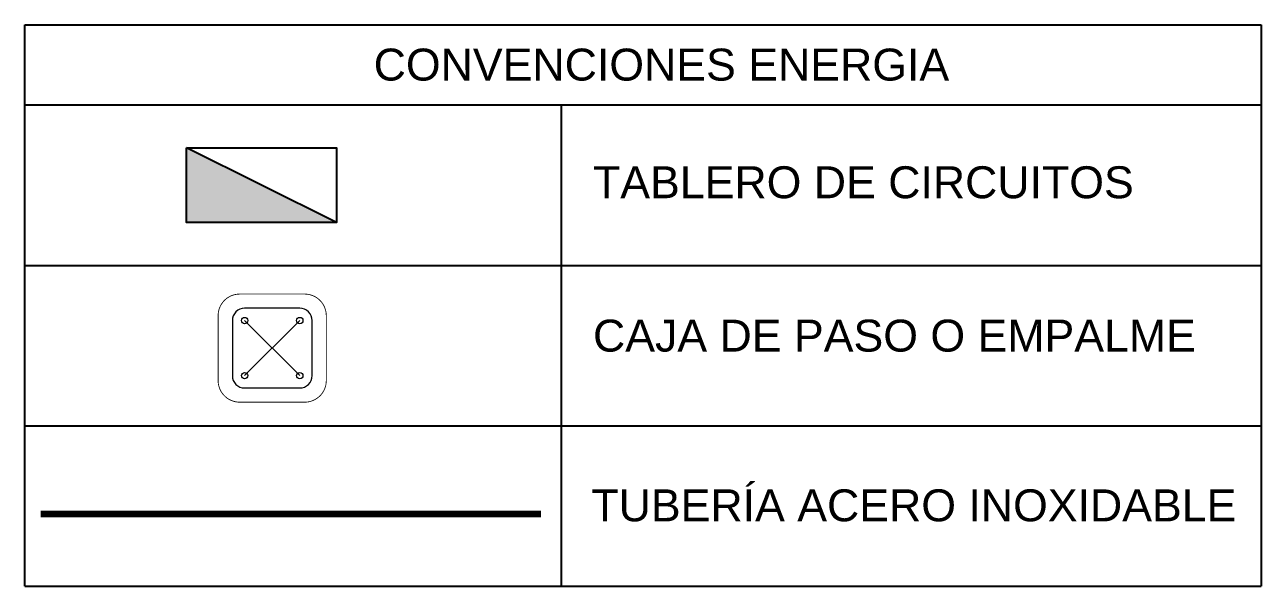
# Model space of a CAD drawing. Header units: metres. Extents: x -201 to 399, y -25 to 256.
# Drawn here: x 355.87 to 359.739, y 40.944 to 42.701 of the extents above; entities that cross this region are included whole.
import ezdxf
from ezdxf.lldxf.tags import DXFTag

# ---------------------------------------------------------------- set-up
doc = ezdxf.new("R2010")
doc.units = ezdxf.units.M
doc.linetypes.add('LÍNEAS_OCULTASX2', pattern=[0.75, 0.5, -0.25])
doc.layers.add('-CN-GYD-TUBERÍA TOMACORRIENTE PVC', color=86, linetype='Continuous', lineweight=18)
doc.layers.add('RE80', color=7, linetype='Continuous', lineweight=15)
doc.layers.add('-CN-GYD-VENTANA GRAFICA', color=7, linetype='Continuous', lineweight=5, true_color=0xa953a0)
for name, color, linetype in [('AIRE ACONDICIONADO', 50, 'Continuous'), ('RE60', 7, 'Continuous'), ('TB', 7, 'Continuous')]:
    doc.layers.add(name, color=color, linetype=linetype)
doc.styles.add('ROMANS', font='arial.ttf')
doc.styles.get("Standard").update_dxf_attribs({"font": 'arial.ttf'})
tags = doc.linetypes.add('EMT_LINE', pattern='A,0.5,-0.2,["EMT",Standard,S=0.1,R=0,X=-0.1,Y=-0.05],-0.25', length=0.95).pattern_tags.tags
tags[6] = DXFTag(74, 10)

# ---------------------------------------------------------------- blocks, each defined once
blk = doc.blocks.new('TB')
at = {"layer": 'TB'}
h = blk.add_hatch(color=256, dxfattribs=at)
h.dxf.hatch_style = 1
h.paths.add_polyline_path([(0.1564, 0), (-0.1564, 0.1562), (-0.1564, 0)])
blk.add_lwpolyline([(-0.1564, 0.1562), (0.1564, 0.1562), (0.1564, 0), (-0.1564, 0)], close=True, dxfattribs=at)
blk.add_lwpolyline([(0.1564, 0), (-0.1564, 0.1562)], dxfattribs=at)
blk = doc.blocks.new('Caja de paso')
at = {"layer": '-CN-GYD-TUBERÍA TOMACORRIENTE PVC', "const_width": 0.00173}
blk.add_lwpolyline([(-0.1111, 0.0667), (-0.1111, -0.0667, 0.414214), (-0.0667, -0.1111), (0.0667, -0.1111, 0.414214), (0.1111, -0.0667), (0.1111, 0.0667, 0.414214), (0.0667, 0.1111), (-0.0667, 0.1111, 0.414214)], format="xyb", close=True, dxfattribs=at)
at = {"layer": '-CN-GYD-TUBERÍA TOMACORRIENTE PVC'}
blk.add_lwpolyline([(-0.0566, -0.0819), (0.0566, -0.0819, 0.414214), (0.0819, -0.0566), (0.0819, 0.0566, 0.414214), (0.0566, 0.0819), (-0.0566, 0.0819, 0.414214), (-0.0819, 0.0566), (-0.0819, -0.0566, 0.414214)], format="xyb", close=True, dxfattribs=at)
at = {"layer": '-CN-GYD-TUBERÍA TOMACORRIENTE PVC', "linetype": 'LÍNEAS_OCULTASX2'}
for points in [[(-0.0566, 0.0566), (0.0566, -0.0566)], [(0.0566, 0.0566), (-0.0566, -0.0566)]]:
    blk.add_lwpolyline(points, dxfattribs=at)
at = {"layer": '-CN-GYD-TUBERÍA TOMACORRIENTE PVC'}
for centre in [(-0.0566, 0.0566), (0.0566, 0.0566), (-0.0566, -0.0566), (0.0566, -0.0566)]:
    blk.add_circle(centre, 0.00665, dxfattribs=at)

msp = doc.modelspace()

# ---------------------------------------------------------------- linework, layer by layer
at = {"layer": 'AIRE ACONDICIONADO', "linetype": 'EMT_LINE', "ltscale": 20, "const_width": 0.02}
msp.add_lwpolyline([(357.4849, 41.17), (355.9197, 41.17)], dxfattribs=at)
at = {"layer": 'RE60'}
for p, q in [((359.7388, 42.7014, 0), (359.7388, 40.9438, 0)), ((357.5479, 42.4503, 0), (357.5479, 40.9438, 0)), ((355.8699, 41.9481, 0), (359.7388, 41.9481, 0)), ((355.8699, 41.446, 0), (359.7388, 41.446, 0)), ((355.8699, 40.9438, 0), (359.7388, 40.9438, 0))]:
    msp.add_line(p, q, dxfattribs=at)
at = {"layer": 'RE60', "elevation": 0}
for points in [[(355.8699, 42.7014), (359.7388, 42.7014)], [(355.8699, 40.9438), (355.8699, 42.7014)], [(355.8699, 42.4503), (359.7388, 42.4503)]]:
    msp.add_lwpolyline(points, dxfattribs=at)

# ---------------------------------------------------------------- block references
at = {"layer": '-CN-GYD-VENTANA GRAFICA', "linetype": 'Continuous', "ltscale": 10, "xscale": 1.523145158877299, "yscale": 1.523145158877299, "zscale": 1.523145158877299}
msp.add_blockref('Caja de paso', (356.6442, 41.6892), dxfattribs=at)
at = {"layer": 'TB', "xscale": 1.5, "yscale": 1.5, "zscale": 1.5}
msp.add_blockref('TB', (356.6105, 42.0821, 0), dxfattribs=at)

# ---------------------------------------------------------------- texts
at = {"layer": 'RE60', "ltscale": 0.02, "insert": (357.8426, 42.5759, 0), "char_height": 0.1, "width": 5.556574, "attachment_point": 5, "style": 'ROMANS'}
msp.add_mtext(' CONVENCIONES ENERGIA', dxfattribs=at)
at = {"layer": 'RE80', "ltscale": 0.015, "char_height": 0.1, "attachment_point": 4, "style": 'ROMANS'}
for s, insert, width in [('\\pxl1,r1.8772;TABLERO DE CIRCUITOS', (357.5479, 42.2076, 0), 3.387716), ('\\pxl1,r1.8772;CAJA DE PASO O EMPALME', (357.5479, 41.7276, 0), 3.387716), ('TUBERÍA ACERO INOXIDABLE', (357.6428, 41.1964, 0), 2.011846)]:
    msp.add_mtext(s, dxfattribs=dict(at, insert=insert, width=width))

doc.saveas('drawing.dxf')
